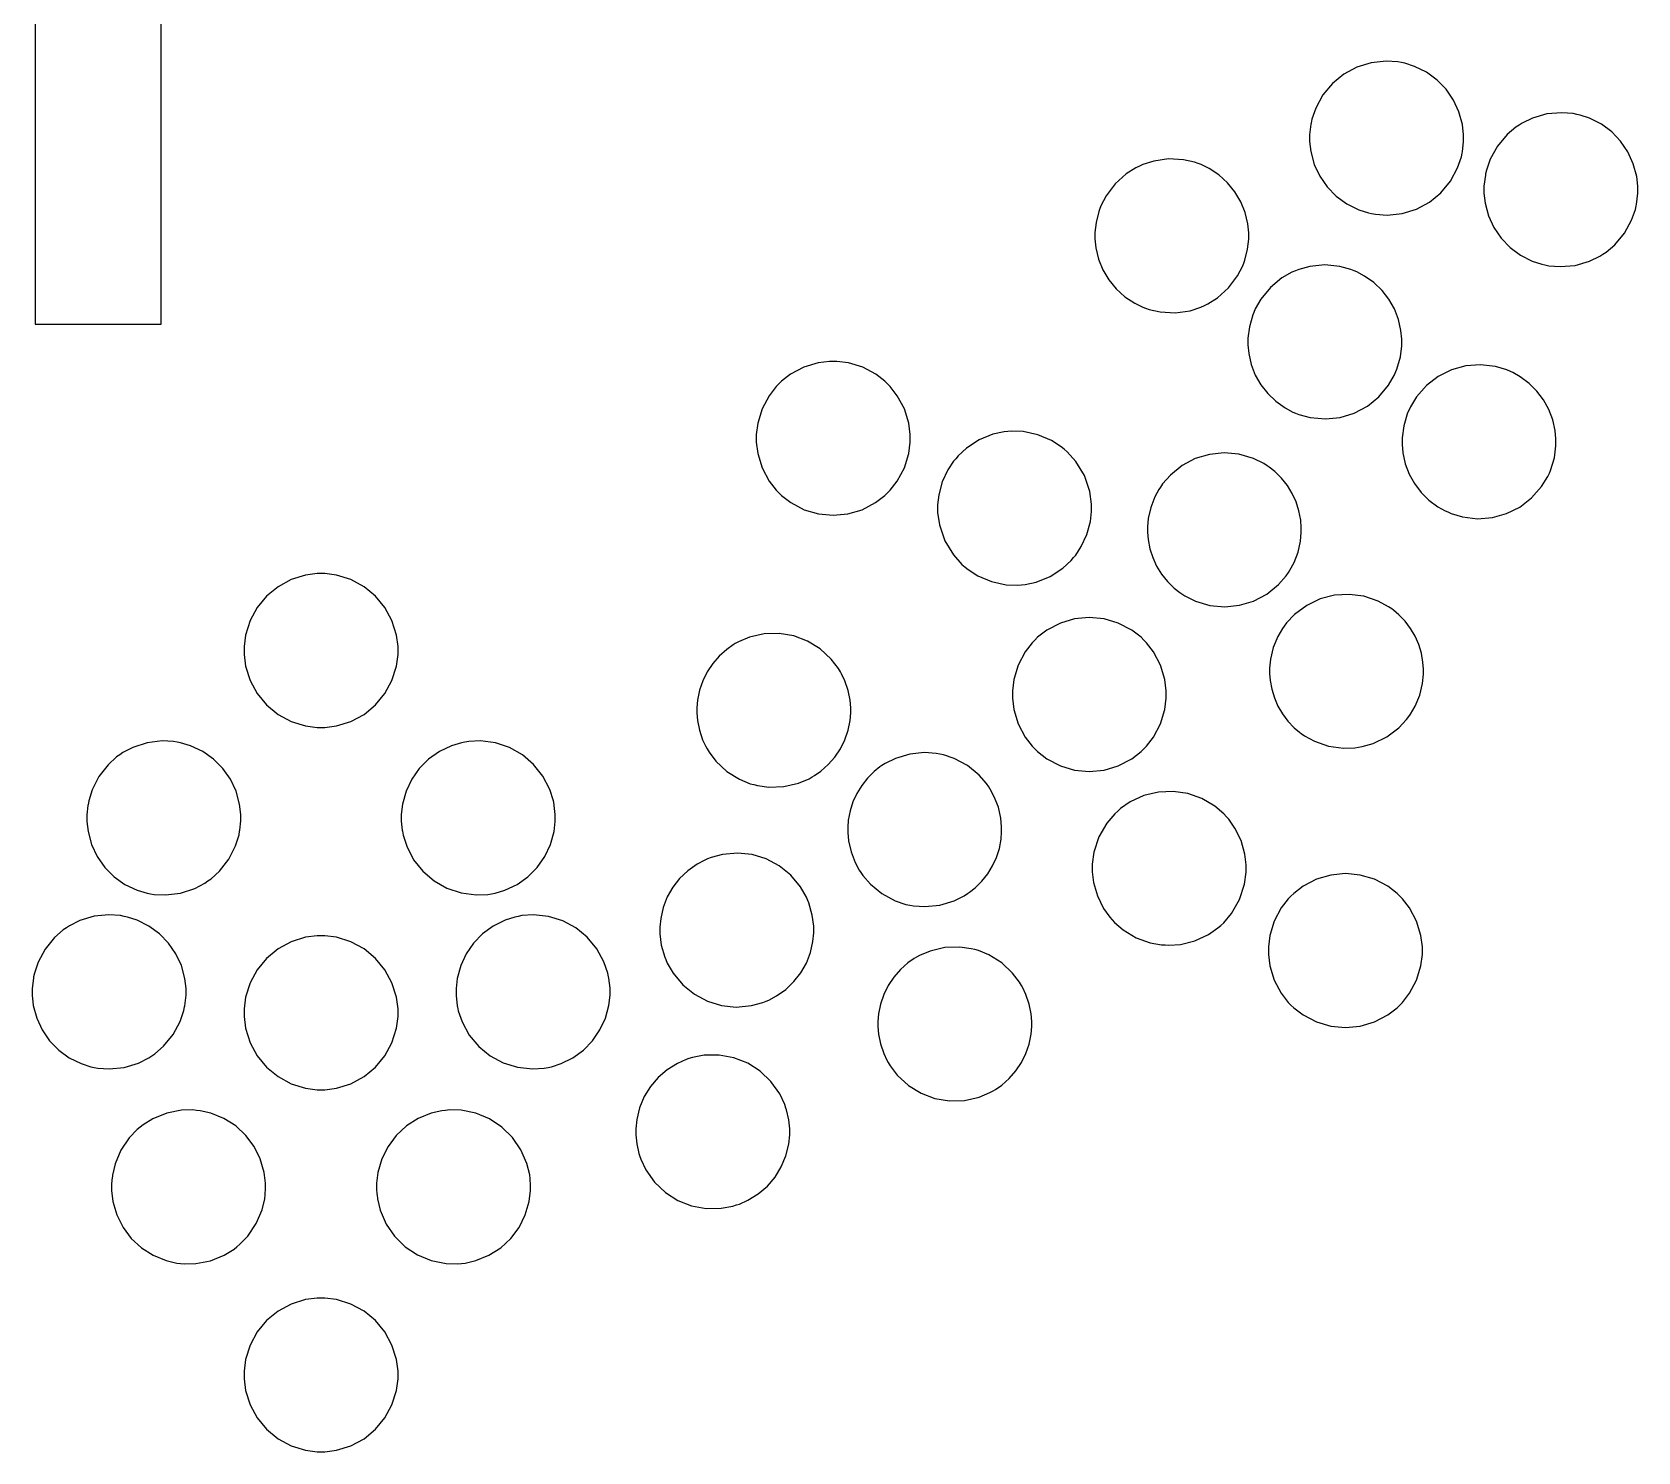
# Model space of a CAD drawing. Extents: x 0 to 139, y 0 to 53.
# Drawn here: x 24.21 to 51.62, y 0.43 to 24.66 of the extents above; entities that cross this region are included whole.
import ezdxf

# ---------------------------------------------------------------- set-up
doc = ezdxf.new("R2010")
doc.units = 0
doc.layers.get('0').update_dxf_attribs({"linetype": 'CONTINUOUS'})

msp = doc.modelspace()

# ---------------------------------------------------------------- linework, layer by layer
at = {"color": 0}
msp.add_lwpolyline([(24.2551, 28.7163), (24.2551, 19.6746), (26.4083, 19.6746), (26.4083, 25.9586)], dxfattribs=at)
for points in [[(48.6196, 22.5975), (48.624, 22.6188), (48.6451, 22.7957), (48.6451, 22.8546), (48.6451, 22.9119), (48.6247, 23.084), (48.5661, 23.3018), (48.4722, 23.5039), (48.3464, 23.6864), (48.1917, 23.8454), (48.0115, 23.9769), (47.809, 24.0772), (47.6438, 24.1308), (47.5874, 24.1421), (47.5225, 24.155), (47.3226, 24.1675), (47.066, 24.1404), (46.8235, 24.0651), (46.6014, 23.9457), (46.406, 23.7862), (46.2436, 23.5911), (46.1206, 23.3644), (46.0557, 23.1753), (46.0428, 23.1104), (46.0388, 23.0892), (46.0167, 22.9122), (46.0167, 22.8533), (46.0167, 22.7958), (46.0369, 22.6236), (46.0958, 22.4056), (46.19, 22.2032), (46.3161, 22.0206), (46.471, 21.8614), (46.6511, 21.7299), (46.8535, 21.6299), (47.0185, 21.5764), (47.0747, 21.5653), (47.1396, 21.5524), (47.3393, 21.54), (47.5961, 21.5672), (47.8387, 21.6425), (48.061, 21.7621), (48.2564, 21.9214), (48.4189, 22.1165), (48.5421, 22.3433), (48.6068, 22.5328), (48.6196, 22.5975)], [(50.5786, 23.2585), (50.5154, 23.2718), (50.3208, 23.2874), (50.0664, 23.2657), (49.8211, 23.1947), (49.6453, 23.1104), (49.5913, 23.0754), (49.5369, 23.0401), (49.3882, 22.9133), (49.2232, 22.7176), (49.0997, 22.4935), (49.0349, 22.309), (49.0215, 22.2458), (49.0168, 22.2235), (48.9925, 22.0346), (48.9925, 21.9715), (48.9925, 21.9149), (49.0125, 21.7447), (49.0703, 21.529), (49.1626, 21.3283), (49.2867, 21.1465), (49.439, 20.9878), (49.6164, 20.8557), (49.8157, 20.7544), (49.9785, 20.6997), (50.034, 20.6879), (50.0972, 20.6746), (50.2919, 20.659), (50.5467, 20.6806), (50.7922, 20.7515), (50.9688, 20.836), (51.0229, 20.8711), (51.0769, 20.9063), (51.225, 21.0328), (51.3894, 21.2283), (51.5125, 21.4524), (51.5772, 21.6367), (51.5907, 21.6999), (51.5956, 21.7225), (51.6203, 21.9112), (51.6203, 21.9742), (51.6203, 22.0308), (51.6003, 22.2007), (51.5425, 22.4162), (51.45, 22.6169), (51.3261, 22.7989), (51.1738, 22.9579), (50.9963, 23.0901), (50.7968, 23.1917), (50.6342, 23.2467), (50.5786, 23.2585)], [(43.2156, 19.9506), (43.2762, 19.9285), (43.4668, 19.8858), (43.7219, 19.8715), (43.9747, 19.9078), (44.1607, 19.9671), (44.2192, 19.9946), (44.2775, 20.0219), (44.4424, 20.1268), (44.6331, 20.2976), (44.7867, 20.5024), (44.8768, 20.6758), (44.8989, 20.7365), (44.9119, 20.7726), (44.9582, 20.9575), (44.9783, 21.1286), (44.9783, 21.1856), (44.9783, 21.2365), (44.9624, 21.389), (44.916, 21.5843), (44.8411, 21.7683), (44.74, 21.9385), (44.6147, 22.0915), (44.4672, 22.2247), (44.2997, 22.335), (44.1619, 22.4021), (44.1142, 22.4194), (44.0533, 22.4415), (43.8621, 22.4842), (43.6067, 22.4985), (43.3536, 22.4622), (43.1676, 22.4029), (43.1094, 22.3754), (43.0507, 22.3482), (42.8854, 22.2438), (42.6947, 22.0736), (42.5414, 21.8693), (42.4514, 21.6961), (42.4293, 21.6354), (42.416, 21.599), (42.3696, 21.4132), (42.3501, 21.2425), (42.3501, 21.1856), (42.3501, 21.1349), (42.3661, 20.9824), (42.4125, 20.7871), (42.4874, 20.6028), (42.5885, 20.4325), (42.714, 20.279), (42.8617, 20.1456), (43.0296, 20.0351), (43.1676, 19.9679), (43.2156, 19.9506)], [(47.4904, 18.8717), (47.5069, 18.9115), (47.565, 19.1176), (47.5903, 19.3093), (47.5903, 19.3731), (47.5903, 19.4224), (47.5756, 19.5699), (47.5326, 19.7589), (47.4632, 19.9378), (47.369, 20.1037), (47.2518, 20.2544), (47.1132, 20.3871), (46.9551, 20.4993), (46.8244, 20.5694), (46.779, 20.5883), (46.7192, 20.6129), (46.5303, 20.6631), (46.2756, 20.6881), (46.0211, 20.6631), (45.8331, 20.6129), (45.7736, 20.5883), (45.7137, 20.5636), (45.5442, 20.466), (45.3462, 20.3036), (45.1839, 20.1056), (45.0864, 19.9363), (45.0615, 19.8765), (45.0449, 19.8362), (44.9867, 19.6296), (44.9621, 19.4382), (44.9621, 19.3743), (44.9621, 19.3251), (44.9767, 19.1772), (45.0196, 18.9881), (45.0889, 18.8092), (45.1831, 18.6433), (45.3004, 18.4928), (45.439, 18.3603), (45.5972, 18.2482), (45.7281, 18.1779), (45.7736, 18.159), (45.8346, 18.1338), (46.0278, 18.0826), (46.2847, 18.0593), (46.5372, 18.0861), (46.7783, 18.1601), (47.0013, 18.2785), (47.1988, 18.4385), (47.3642, 18.6372), (47.465, 18.8106), (47.4904, 18.8717)], [(36.9542, 16.7996), (37.0007, 16.7528), (37.1597, 16.631), (37.3881, 16.5107), (37.6315, 16.4385), (37.8826, 16.4144), (38.1336, 16.4385), (38.3772, 16.5107), (38.6056, 16.631), (38.7646, 16.7528), (38.8112, 16.7996), (38.8571, 16.845), (38.9764, 16.9993), (39.0969, 17.2243), (39.1708, 17.4689), (39.196, 17.6626), (39.196, 17.7272), (39.196, 17.7918), (39.1708, 17.9858), (39.0969, 18.2307), (38.9764, 18.4564), (38.8571, 18.6115), (38.8112, 18.6572), (38.7657, 18.7029), (38.611, 18.8219), (38.3857, 18.9425), (38.141, 19.0168), (37.9469, 19.0421), (37.8824, 19.0421), (37.8179, 19.0421), (37.6246, 19.0168), (37.38, 18.9425), (37.1544, 18.8219), (36.9997, 18.7029), (36.9542, 18.6572), (36.9083, 18.6115), (36.7888, 18.4564), (36.6676, 18.2307), (36.5932, 17.9858), (36.5678, 17.7918), (36.5678, 17.7272), (36.5678, 17.6626), (36.5932, 17.4689), (36.6676, 17.2243), (36.7888, 16.9993), (36.9083, 16.845), (36.9542, 16.7996)], [(49.4429, 18.8697), (49.3825, 18.8965), (49.1904, 18.9529), (48.9342, 18.9832), (48.681, 18.9633), (48.4381, 18.8958), (48.2124, 18.7835), (48.0108, 18.6292), (47.8406, 18.4354), (47.7354, 18.2653), (47.7086, 18.205), (47.6894, 18.1622), (47.6228, 17.9431), (47.5943, 17.739), (47.5943, 17.671), (47.5943, 17.6231), (47.6083, 17.4789), (47.6494, 17.2939), (47.716, 17.1183), (47.8064, 16.9547), (47.919, 16.8057), (48.0524, 16.6738), (48.2047, 16.5613), (48.3307, 16.4903), (48.3746, 16.471), (48.4349, 16.4439), (48.6268, 16.3872), (48.8831, 16.3565), (49.1363, 16.3764), (49.3793, 16.4437), (49.6051, 16.5561), (49.8068, 16.7108), (49.9772, 16.9049), (50.0824, 17.0753), (50.1093, 17.1357), (50.1281, 17.1781), (50.1939, 17.3971), (50.2222, 17.6015), (50.2222, 17.6697), (50.2222, 17.7176), (50.2081, 17.8614), (50.1671, 18.0462), (50.1006, 18.2217), (50.0101, 18.3853), (49.8976, 18.5344), (49.7644, 18.6665), (49.6124, 18.7792), (49.4867, 18.8503), (49.4429, 18.8697)], [(41.0946, 15.2269), (41.1587, 15.2326), (41.3492, 15.2749), (41.5865, 15.3699), (41.8008, 15.5096), (41.945, 15.6418), (41.9865, 15.6914), (42.0232, 15.7354), (42.1181, 15.88), (42.2144, 16.0868), (42.2736, 16.3069), (42.2937, 16.4783), (42.2937, 16.5354), (42.2937, 16.6071), (42.2622, 16.8222), (42.1706, 17.0918), (42.0231, 17.3353), (41.8789, 17.4974), (41.8242, 17.5435), (41.7749, 17.5849), (41.6104, 17.6897), (41.3753, 17.7901), (41.1247, 17.8428), (40.9299, 17.8514), (40.8656, 17.8458), (40.8011, 17.8403), (40.6099, 17.7981), (40.3728, 17.7025), (40.159, 17.5624), (40.0153, 17.43), (39.9738, 17.3807), (39.9368, 17.3369), (39.8415, 17.1925), (39.745, 16.9857), (39.6857, 16.7654), (39.6656, 16.5939), (39.6656, 16.5367), (39.6656, 16.465), (39.6969, 16.25), (39.7883, 15.981), (39.9358, 15.7381), (40.0803, 15.576), (40.1351, 15.5299), (40.1844, 15.4883), (40.3489, 15.3831), (40.5842, 15.2825), (40.8349, 15.2299), (41.0303, 15.2214), (41.0946, 15.2269)], [(43.8317, 15.0738), (43.8867, 15.0371), (44.0665, 14.9492), (44.3142, 14.876), (44.5669, 14.8529), (44.8178, 14.8785), (45.0593, 14.9512), (45.2839, 15.0696), (45.4844, 15.2321), (45.6169, 15.3824), (45.6536, 15.4374), (45.6806, 15.4775), (45.7494, 15.606), (45.8185, 15.7853), (45.8604, 15.9731), (45.8744, 16.1182), (45.8744, 16.1665), (45.8744, 16.2074), (45.8643, 16.33), (45.8346, 16.4889), (45.7861, 16.6417), (45.7197, 16.7868), (45.6363, 16.9226), (45.5365, 17.0479), (45.4215, 17.1607), (45.3257, 17.2369), (45.2919, 17.2594), (45.2368, 17.2961), (45.0569, 17.384), (44.8094, 17.4571), (44.5565, 17.4801), (44.3056, 17.4546), (44.064, 17.3821), (43.839, 17.264), (43.6382, 17.1019), (43.5054, 16.9521), (43.4686, 16.8971), (43.4418, 16.8569), (43.3732, 16.7282), (43.304, 16.5483), (43.2621, 16.3603), (43.2478, 16.215), (43.2478, 16.1665), (43.2478, 16.1257), (43.2579, 16.0033), (43.2878, 15.8446), (43.3364, 15.6919), (43.4031, 15.5471), (43.4868, 15.4112), (43.5867, 15.286), (43.7019, 15.1731), (43.7978, 15.0965), (43.8317, 15.0738)], [(29.1382, 12.7917), (29.2043, 12.7917), (29.4028, 12.8185), (29.6493, 12.8953), (29.8724, 13.0168), (30.0669, 13.1775), (30.2275, 13.3722), (30.3488, 13.5954), (30.4254, 13.8417), (30.4521, 14.0399), (30.4521, 14.106), (30.4521, 14.1721), (30.4254, 14.3704), (30.3488, 14.6169), (30.2275, 14.84), (30.0669, 15.0344), (29.8724, 15.195), (29.6493, 15.3163), (29.4028, 15.3928), (29.2043, 15.4194), (29.1382, 15.4194), (29.0721, 15.4194), (28.8736, 15.3928), (28.6271, 15.3163), (28.4039, 15.195), (28.2093, 15.0344), (28.0486, 14.84), (27.9274, 14.6169), (27.8507, 14.3704), (27.824, 14.1721), (27.824, 14.106), (27.824, 14.0399), (27.8507, 13.8417), (27.9274, 13.5954), (28.0486, 13.3722), (28.2093, 13.1775), (28.4039, 13.0168), (28.6271, 12.8953), (28.8736, 12.8185), (29.0721, 12.7917), (29.1382, 12.7917)], [(47.4179, 14.8153), (47.3643, 14.8542), (47.1881, 14.949), (46.9435, 15.0318), (46.6917, 15.0647), (46.4401, 15.049), (46.1961, 14.986), (45.9671, 14.8765), (45.7604, 14.7222), (45.6222, 14.5774), (45.5835, 14.5237), (45.5531, 14.4822), (45.475, 14.3478), (45.3963, 14.1585), (45.3483, 13.959), (45.3321, 13.8041), (45.3321, 13.7525), (45.3321, 13.7135), (45.3414, 13.5965), (45.3689, 13.444), (45.4139, 13.2967), (45.4754, 13.156), (45.5531, 13.0235), (45.6458, 12.9006), (45.7532, 12.7888), (45.8428, 12.7125), (45.8744, 12.6896), (45.9265, 12.6515), (46.0982, 12.5576), (46.3396, 12.4735), (46.5926, 12.439), (46.7878, 12.4451), (46.8514, 12.4555), (46.9151, 12.4654), (47.1026, 12.5202), (47.3329, 12.6316), (47.5369, 12.786), (47.6717, 12.9278), (47.7099, 12.9799), (47.7401, 13.0219), (47.8178, 13.1569), (47.8963, 13.3462), (47.944, 13.5453), (47.9603, 13.6998), (47.9603, 13.7513), (47.9603, 13.7903), (47.9508, 13.9075), (47.9233, 14.0601), (47.8785, 14.2078), (47.8167, 14.3487), (47.739, 14.4815), (47.6463, 14.6046), (47.5389, 14.7164), (47.4496, 14.7925), (47.4179, 14.8153)], [(43.5681, 13.3557), (43.5681, 13.4203), (43.5429, 13.614), (43.469, 13.8587), (43.3489, 14.0843), (43.2301, 14.2394), (43.1847, 14.2851), (43.1379, 14.3319), (42.9786, 14.4535), (42.7499, 14.5738), (42.5061, 14.6458), (42.2547, 14.6699), (42.0036, 14.6458), (41.76, 14.5738), (41.5318, 14.4535), (41.3728, 14.3319), (41.3263, 14.2851), (41.2806, 14.2394), (41.1611, 14.0843), (41.0406, 13.8587), (40.9667, 13.614), (40.9415, 13.4203), (40.9415, 13.3557), (40.9415, 13.2912), (40.9667, 13.0978), (41.0406, 12.8532), (41.1611, 12.6277), (41.2806, 12.4725), (41.3263, 12.4268), (41.3728, 12.3801), (41.5318, 12.2587), (41.76, 12.1387), (42.0036, 12.0666), (42.2547, 12.0426), (42.5061, 12.0666), (42.7499, 12.1387), (42.9786, 12.2587), (43.1379, 12.3801), (43.1847, 12.4268), (43.2301, 12.4726), (43.3489, 12.6277), (43.469, 12.8532), (43.5429, 13.0978), (43.5681, 13.2912), (43.5681, 13.3557)], [(38.0049, 13.7429), (37.9718, 13.8001), (37.8497, 13.9585), (37.6601, 14.1335), (37.4436, 14.2661), (37.2074, 14.3542), (36.9586, 14.396), (36.7047, 14.3894), (36.4528, 14.3325), (36.2675, 14.2564), (36.2103, 14.2233), (36.1726, 14.2017), (36.0657, 14.1264), (35.9367, 14.0124), (35.8243, 13.8833), (35.7297, 13.7414), (35.6542, 13.5885), (35.5988, 13.4269), (35.5647, 13.2584), (35.5531, 13.1285), (35.5531, 13.0852), (35.5531, 13.0423), (35.5644, 12.9134), (35.5979, 12.7449), (35.6532, 12.5824), (35.7081, 12.4652), (35.7296, 12.4281), (35.7617, 12.3722), (35.8804, 12.2172), (36.0671, 12.0425), (36.2844, 11.9076), (36.4653, 11.8331), (36.5276, 11.8163), (36.59, 11.7997), (36.7837, 11.7741), (37.0394, 11.7823), (37.2885, 11.8405), (37.4692, 11.9158), (37.5251, 11.9483), (37.5626, 11.97), (37.6694, 12.0451), (37.7982, 12.1588), (37.9104, 12.2876), (38.0047, 12.4294), (38.0801, 12.5821), (38.1353, 12.7439), (38.1693, 12.9127), (38.181, 13.0431), (38.181, 13.0865), (38.181, 13.1293), (38.1697, 13.2575), (38.1364, 13.4255), (38.0813, 13.5881), (38.0264, 13.7056), (38.0049, 13.7429)], [(26.2256, 9.95524), (26.289, 9.94412), (26.4842, 9.93549), (26.7381, 9.96625), (26.9813, 10.0461), (27.1546, 10.1365), (27.2076, 10.1734), (27.2607, 10.2103), (27.4051, 10.3417), (27.5635, 10.5425), (27.679, 10.7706), (27.7375, 10.9571), (27.7488, 11.0207), (27.7519, 11.04), (27.7675, 11.1982), (27.7675, 11.251), (27.7675, 11.3095), (27.7467, 11.4849), (27.6865, 11.7061), (27.5901, 11.9104), (27.461, 12.0941), (27.3024, 12.2532), (27.1175, 12.3836), (26.9099, 12.4815), (26.7403, 12.5327), (26.6826, 12.5429), (26.619, 12.5541), (26.4239, 12.5628), (26.17, 12.5323), (25.9268, 12.4529), (25.7535, 12.3628), (25.7004, 12.326), (25.6475, 12.2889), (25.5032, 12.1568), (25.3453, 11.9555), (25.2299, 11.7271), (25.1711, 11.5405), (25.1597, 11.4768), (25.1568, 11.458), (25.1407, 11.3008), (25.1407, 11.2484), (25.1407, 11.1899), (25.1614, 11.0143), (25.2215, 10.7929), (25.3178, 10.5883), (25.4468, 10.4045), (25.6054, 10.2453), (25.7901, 10.1147), (25.9981, 10.0167), (26.1678, 9.9655), (26.2256, 9.95524)], [(32.0506, 9.95524), (32.1083, 9.9655), (32.2781, 10.0167), (32.486, 10.1147), (32.671, 10.2453), (32.8297, 10.4045), (32.9589, 10.5883), (33.0553, 10.7929), (33.1156, 11.0143), (33.1364, 11.1899), (33.1364, 11.2484), (33.1364, 11.3056), (33.12, 11.458), (33.1167, 11.4768), (33.1053, 11.5419), (33.0444, 11.7326), (32.9262, 11.9621), (32.7679, 12.1609), (32.576, 12.3248), (32.3564, 12.4492), (32.1156, 12.5299), (31.8594, 12.5627), (31.6594, 12.5545), (31.5944, 12.5429), (31.5368, 12.5327), (31.3674, 12.4815), (31.1597, 12.3836), (30.9747, 12.2532), (30.8158, 12.0941), (30.6865, 11.9104), (30.5899, 11.7061), (30.5294, 11.4849), (30.5086, 11.3095), (30.5086, 11.251), (30.5086, 11.1934), (30.5253, 11.04), (30.5288, 11.0207), (30.5401, 10.9556), (30.6008, 10.765), (30.719, 10.5357), (30.8772, 10.3372), (31.0692, 10.1736), (31.2886, 10.0494), (31.5296, 9.96869), (31.7856, 9.93588), (31.9854, 9.94385), (32.0506, 9.95524)], [(40.174, 9.95643), (40.2079, 9.97917), (40.3043, 10.0558), (40.4199, 10.1689), (40.5199, 10.2942), (40.6035, 10.4302), (40.67, 10.5753), (40.7185, 10.7279), (40.7483, 10.8864), (40.7583, 11.0087), (40.7583, 11.0494), (40.7583, 11.0978), (40.744, 11.2429), (40.7018, 11.4307), (40.6322, 11.6104), (40.5632, 11.7395), (40.5364, 11.7799), (40.5004, 11.8335), (40.3717, 11.9803), (40.1739, 12.1425), (39.9485, 12.263), (39.7638, 12.3255), (39.7007, 12.3381), (39.6372, 12.3508), (39.4422, 12.3639), (39.1878, 12.3389), (38.9432, 12.2644), (38.7681, 12.1775), (38.7143, 12.1416), (38.6804, 12.1189), (38.584, 12.0424), (38.4685, 11.9294), (38.3686, 11.8043), (38.2849, 11.6683), (38.2185, 11.5233), (38.1699, 11.3706), (38.1403, 11.2116), (38.1303, 11.089), (38.1303, 11.0481), (38.1303, 10.9998), (38.1444, 10.8549), (38.1867, 10.6674), (38.256, 10.4877), (38.3246, 10.3587), (38.3514, 10.3182), (38.3874, 10.2648), (38.5164, 10.1183), (38.7139, 9.95617), (38.9394, 9.83556), (39.1249, 9.77274), (39.1883, 9.76004), (39.2517, 9.7475), (39.4465, 9.73449), (39.7008, 9.75944), (39.9454, 9.83382), (40.1204, 9.92057), (40.174, 9.95643)], [(42.739, 11.3665), (42.6881, 11.3206), (42.5547, 11.1612), (42.4183, 10.9243), (42.3336, 10.6643), (42.3046, 10.4584), (42.3046, 10.3897), (42.3046, 10.3295), (42.3268, 10.1489), (42.3922, 9.91868), (42.4986, 9.70443), (42.6033, 9.55583), (42.6436, 9.51124), (42.6867, 9.46317), (42.8346, 9.33583), (43.0531, 9.20367), (43.2933, 9.11729), (43.4857, 9.08251), (43.5501, 9.07932), (43.6146, 9.07557), (43.8094, 9.08996), (44.0579, 9.15072), (44.2893, 9.25922), (44.4497, 9.36985), (44.4976, 9.41297), (44.5488, 9.45888), (44.6826, 9.61838), (44.8192, 9.85542), (44.9038, 10.1155), (44.9328, 10.3212), (44.9328, 10.3897), (44.9328, 10.45), (44.9104, 10.6308), (44.8453, 10.8612), (44.7393, 11.0759), (44.6349, 11.2248), (44.5946, 11.2695), (44.5504, 11.3186), (44.3979, 11.4477), (44.1761, 11.5794), (43.9365, 11.6639), (43.6869, 11.701), (43.4349, 11.6902), (43.1879, 11.6312), (42.9533, 11.5234), (42.7881, 11.4107), (42.739, 11.3665)], [(35.7353, 10.5485), (35.6896, 10.5296), (35.5585, 10.4595), (35.3997, 10.3475), (35.2608, 10.2151), (35.1433, 10.0648), (35.0492, 9.89903), (34.9797, 9.72043), (34.9368, 9.53142), (34.9221, 9.38374), (34.9221, 9.33447), (34.9221, 9.27051), (34.9474, 9.07861), (35.0062, 8.87213), (35.0229, 8.83176), (35.0482, 8.77072), (35.1489, 8.59771), (35.314, 8.39925), (35.5114, 8.23942), (35.7342, 8.12104), (35.9754, 8.0471), (36.2281, 8.0204), (36.4853, 8.04383), (36.6789, 8.09511), (36.7401, 8.12039), (36.7854, 8.13932), (36.9161, 8.20953), (37.0743, 8.32161), (37.2126, 8.45421), (37.3296, 8.60471), (37.4235, 8.77072), (37.4926, 8.94971), (37.5353, 9.13911), (37.55, 9.28711), (37.55, 9.33643), (37.55, 9.40007), (37.525, 9.59099), (37.4669, 9.79656), (37.4504, 9.83658), (37.4251, 9.89779), (37.3247, 10.0711), (37.1596, 10.2697), (36.9624, 10.4296), (36.7396, 10.5479), (36.4986, 10.6218), (36.2462, 10.6484), (35.9894, 10.6249), (35.7963, 10.5738), (35.7353, 10.5485)], [(45.6971, 9.91379), (45.6514, 9.86794), (45.5321, 9.71257), (45.4113, 9.48676), (45.3369, 9.24192), (45.3117, 9.04824), (45.3117, 8.98361), (45.3117, 8.91906), (45.3369, 8.72526), (45.4113, 8.48042), (45.5321, 8.25499), (45.6512, 8.10032), (45.6971, 8.05474), (45.7438, 8.00797), (45.9031, 7.88644), (46.1317, 7.76622), (46.3754, 7.69407), (46.6265, 7.67003), (46.8778, 7.69407), (47.1213, 7.76622), (47.3497, 7.88644), (47.5087, 8.00797), (47.5554, 8.05474), (47.6013, 8.10032), (47.7207, 8.25499), (47.8417, 8.48042), (47.9161, 8.72526), (47.9414, 8.91906), (47.9414, 8.98361), (47.9414, 9.04824), (47.9161, 9.24192), (47.8417, 9.48676), (47.7207, 9.71257), (47.6013, 9.86794), (47.5554, 9.91379), (47.5087, 9.96044), (47.3497, 10.0815), (47.1213, 10.2013), (46.8778, 10.2731), (46.6265, 10.2971), (46.3754, 10.2731), (46.1317, 10.2013), (45.9031, 10.0815), (45.7438, 9.96044), (45.6971, 9.91379)], [(26.8081, 8.02214), (26.8124, 8.04335), (26.8339, 8.22125), (26.8339, 8.28054), (26.8339, 8.33794), (26.8135, 8.51004), (26.7549, 8.72786), (26.661, 8.93007), (26.535, 9.11268), (26.3804, 9.27175), (26.2003, 9.40321), (25.9976, 9.5031), (25.8324, 9.55632), (25.7761, 9.56739), (25.7126, 9.58008), (25.5176, 9.59343), (25.2631, 9.56879), (25.0183, 9.49474), (24.8433, 9.40804), (24.7897, 9.37213), (24.736, 9.33626), (24.5888, 9.20751), (24.4265, 9.00988), (24.3063, 8.78407), (24.2438, 8.59858), (24.2311, 8.5351), (24.2268, 8.51389), (24.2054, 8.33697), (24.2054, 8.278), (24.2054, 8.2206), (24.2257, 8.04833), (24.2844, 7.83046), (24.3783, 7.62831), (24.5043, 7.44575), (24.659, 7.28678), (24.8392, 7.15533), (25.0417, 7.05528), (25.2068, 7.00179), (25.2632, 6.99056), (25.3264, 6.97792), (25.5215, 6.96474), (25.7761, 6.98975), (26.0207, 7.06429), (26.1957, 7.15115), (26.2494, 7.18707), (26.3031, 7.22288), (26.4503, 7.35146), (26.6126, 7.5491), (26.7329, 7.77453), (26.7954, 7.95904), (26.8081, 8.02214)], [(32.5017, 9.56733), (32.4453, 9.55626), (32.2799, 9.50304), (32.0774, 9.40315), (31.8971, 9.27171), (31.7425, 9.11268), (31.6167, 8.93007), (31.5228, 8.72786), (31.4642, 8.51004), (31.4439, 8.33794), (31.4439, 8.28054), (31.4439, 8.21599), (31.4639, 8.04335), (31.4681, 8.02214), (31.481, 7.95731), (31.546, 7.76796), (31.6693, 7.54124), (31.8319, 7.34608), (32.0276, 7.18668), (32.2499, 7.06733), (32.4925, 6.99203), (32.7493, 6.96506), (32.9492, 6.97765), (33.0139, 6.99056), (33.0703, 7.00179), (33.2353, 7.05528), (33.4376, 7.15533), (33.6178, 7.28678), (33.7726, 7.44575), (33.8987, 7.62831), (33.9928, 7.83046), (34.0517, 8.04833), (34.0721, 8.22054), (34.0721, 8.27794), (34.0721, 8.34224), (34.0501, 8.51389), (34.0461, 8.5351), (34.0333, 8.59999), (33.9685, 8.78933), (33.8453, 9.01617), (33.6828, 9.21143), (33.4874, 9.37088), (33.2653, 9.4904), (33.0228, 9.56575), (32.7661, 9.59283), (32.5665, 9.58024), (32.5017, 9.56733)], [(29.1382, 6.6084), (29.2043, 6.6084), (29.4028, 6.63514), (29.6493, 6.71186), (29.8724, 6.83311), (30.0669, 6.99371), (30.2275, 7.18832), (30.3488, 7.41151), (30.4254, 7.6581), (30.4521, 7.8565), (30.4521, 7.92264), (30.4521, 7.98882), (30.4254, 8.18722), (30.3488, 8.43375), (30.2275, 8.65701), (30.0669, 8.85157), (29.8724, 9.01215), (29.6493, 9.13346), (29.4028, 9.21018), (29.2043, 9.23687), (29.1382, 9.23687), (29.0721, 9.23687), (28.8736, 9.21018), (28.6271, 9.13346), (28.4039, 9.01215), (28.2093, 8.85157), (28.0486, 8.65701), (27.9274, 8.43375), (27.8507, 8.18722), (27.824, 7.98882), (27.824, 7.92264), (27.824, 7.8565), (27.8507, 7.6581), (27.9274, 7.41151), (28.0486, 7.18832), (28.2093, 6.99371), (28.4039, 6.83311), (28.6271, 6.71186), (28.8736, 6.63514), (29.0721, 6.6084), (29.1382, 6.6084)], [(40.2981, 8.99957), (40.2357, 9.0165), (40.0419, 9.04258), (39.7865, 9.0345), (39.5378, 8.97646), (39.3578, 8.90158), (39.3019, 8.86942), (39.2643, 8.84771), (39.1575, 8.7724), (39.0285, 8.65826), (38.916, 8.52914), (38.8214, 8.38693), (38.7456, 8.23389), (38.69, 8.07189), (38.6558, 7.903), (38.6442, 7.77279), (38.6442, 7.72933), (38.6442, 7.68658), (38.6557, 7.55826), (38.6894, 7.39019), (38.7446, 7.22775), (38.7989, 7.11074), (38.8201, 7.07351), (38.8533, 7.01622), (38.976, 6.85758), (39.166, 6.68229), (39.3826, 6.54958), (39.619, 6.46137), (39.8678, 6.41954), (40.1215, 6.42611), (40.3732, 6.48286), (40.5583, 6.55881), (40.6156, 6.59179), (40.6531, 6.61356), (40.76, 6.68875), (40.889, 6.80263), (41.0014, 6.93143), (41.096, 7.07319), (41.1715, 7.22597), (41.2269, 7.38775), (41.261, 7.55664), (41.2726, 7.68713), (41.2726, 7.73058), (41.2726, 7.77349), (41.2614, 7.90207), (41.2279, 8.07032), (41.1731, 8.23281), (41.1188, 8.34987), (41.0975, 8.38699), (41.065, 8.44303), (40.9458, 8.59853), (40.7587, 8.77371), (40.5412, 8.90869), (40.3604, 8.98301), (40.2981, 8.99957)], [(35.4197, 7.13981), (35.3697, 7.12358), (35.2247, 7.05886), (35.0486, 6.95042), (34.8936, 6.81749), (34.7619, 6.66314), (34.6558, 6.49024), (34.5774, 6.30192), (34.5286, 6.10107), (34.5119, 5.94331), (34.5119, 5.89068), (34.5119, 5.83931), (34.5281, 5.68517), (34.5658, 5.51779), (34.5767, 5.48492), (34.5969, 5.42204), (34.6835, 5.24143), (34.8324, 5.03043), (35.0167, 4.85542), (35.2293, 4.71983), (35.4639, 4.62711), (35.7136, 4.58078), (35.9715, 4.58421), (36.1685, 4.62039), (36.2312, 4.6409), (36.2814, 4.65712), (36.4265, 4.72174), (36.6028, 4.83008), (36.7579, 4.96294), (36.8896, 5.11729), (36.9958, 5.29015), (37.0743, 5.47846), (37.1231, 5.67919), (37.1397, 5.83681), (37.1397, 5.88932), (37.1397, 5.94086), (37.1236, 6.09549), (37.0861, 6.26297), (37.0754, 6.29579), (37.055, 6.35867), (36.9683, 6.53907), (36.8193, 6.74978), (36.635, 6.92453), (36.4222, 7.05994), (36.1875, 7.15261), (35.9378, 7.19906), (35.6796, 7.19596), (35.4826, 7.16021), (35.4197, 7.13981)], [(28.1835, 4.8131), (28.1844, 4.8246), (28.1899, 4.91883), (28.1899, 4.95025), (28.1899, 5.01199), (28.1668, 5.1971), (28.1004, 5.42888), (27.9946, 5.64122), (27.8532, 5.82964), (27.6806, 5.98986), (27.4804, 6.11735), (27.2569, 6.20785), (27.0754, 6.25028), (27.014, 6.25678), (26.9499, 6.26351), (26.7546, 6.2584), (26.5032, 6.20985), (26.266, 6.11317), (26.0994, 6.01096), (26.0492, 5.97038), (25.999, 5.92974), (25.8646, 5.78831), (25.7213, 5.57676), (25.6219, 5.34136), (25.5767, 5.15158), (25.57, 5.08746), (25.5687, 5.07568), (25.5619, 4.98019), (25.5619, 4.94835), (25.5619, 4.88672), (25.585, 4.70176), (25.6515, 4.47021), (25.7574, 4.25803), (25.8987, 4.06972), (26.0717, 3.90972), (26.2719, 3.78244), (26.496, 3.69233), (26.6779, 3.65018), (26.7394, 3.64372), (26.8035, 3.63683), (26.9985, 3.64139), (27.2493, 3.6894), (27.486, 3.78592), (27.6525, 3.88829), (27.7028, 3.92887), (27.7529, 3.96951), (27.8879, 4.11094), (28.0318, 4.32243), (28.1312, 4.55826), (28.1767, 4.74875), (28.1835, 4.8131)], [(31.2633, 6.25678), (31.2019, 6.25028), (31.02, 6.20785), (30.7963, 6.11735), (30.5958, 5.98986), (30.4229, 5.82964), (30.2815, 5.64122), (30.1756, 5.42888), (30.109, 5.1971), (30.086, 5.01199), (30.086, 4.95025), (30.086, 4.91596), (30.0926, 4.8246), (30.0939, 4.8131), (30.1008, 4.74735), (30.1481, 4.55279), (30.2501, 4.31554), (30.3942, 4.10612), (30.5742, 3.92936), (30.7844, 3.78999), (31.0192, 3.69276), (31.2721, 3.64242), (31.4719, 3.63678), (31.5376, 3.64372), (31.599, 3.65018), (31.781, 3.69233), (32.0049, 3.78244), (32.205, 3.90972), (32.3776, 4.06972), (32.5188, 4.25803), (32.6244, 4.47021), (32.6908, 4.70176), (32.7137, 4.88672), (32.7137, 4.94835), (32.7137, 4.98313), (32.7088, 5.07568), (32.7074, 5.08746), (32.7004, 5.15315), (32.6528, 5.34744), (32.5506, 5.58436), (32.4064, 5.79357), (32.2264, 5.97026), (32.0162, 6.10969), (31.7818, 6.20708), (31.5288, 6.25771), (31.329, 6.26367), (31.2633, 6.25678)], [(29.1382, 3.05296), (29.0721, 3.05296), (28.8736, 3.02621), (28.6271, 2.94954), (28.4039, 2.82824), (28.2093, 2.66769), (28.0486, 2.47319), (27.9274, 2.25011), (27.8507, 2.00369), (27.824, 1.80544), (27.824, 1.73936), (27.824, 1.67333), (27.8507, 1.47526), (27.9274, 1.229), (28.0486, 1.00597), (28.2093, 0.81152), (28.4039, 0.65104), (28.6271, 0.52978), (28.8736, 0.45307), (29.0721, 0.42632), (29.1382, 0.42632), (29.2043, 0.42632), (29.4028, 0.45307), (29.6493, 0.52978), (29.8724, 0.65104), (30.0669, 0.81152), (30.2275, 1.00597), (30.3488, 1.229), (30.4254, 1.47526), (30.4521, 1.67333), (30.4521, 1.73936), (30.4521, 1.80544), (30.4254, 2.00369), (30.3488, 2.25011), (30.2275, 2.47319), (30.0669, 2.66769), (29.8724, 2.82824), (29.6493, 2.94954), (29.4028, 3.02621), (29.2043, 3.05296), (29.1382, 3.05296)]]:
    msp.add_lwpolyline(points, close=True, dxfattribs=at)

doc.saveas('drawing.dxf')
